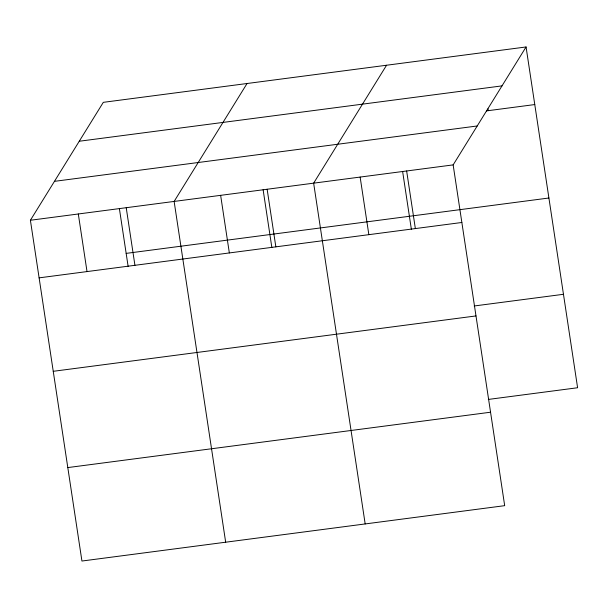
<?xml version="1.0" encoding="UTF-8"?>
<svg xmlns="http://www.w3.org/2000/svg" width="608" height="608" viewBox="0 0 608 608"><rect width="100%" height="100%" fill="white"/><g stroke="black" fill="none" stroke-linecap="round" stroke-linejoin="round"><path stroke-width="0.91" d="M526.064 46.968L453.15 164.89L504.686 505.666L81.936 561.032L30.4 220.256L103.314 102.334L526.064 46.968L577.6 387.744L488.315 399.433M247.046 83.509L174.131 201.43L225.674 542.207M386.559 65.238L313.644 183.16L365.18 523.936M79.253 141.246L502.003 85.88M486.408 110.899L534.774 104.561M54.462 181.344L477.212 125.978M30.4 220.256L453.15 164.89M126.16 253.384L548.902 198.01M39.11 277.856L461.86 222.482M474.179 305.984L563.464 294.295M53.246 371.306L475.988 315.932M67.807 467.582L490.55 412.216M487.988 108.794L488.27 110.656M406.646 170.977L415.355 228.578M402.618 171.426L411.358 229.246M360.141 177.072L368.851 234.665M267.14 189.248L275.85 246.848M263.112 189.696L271.852 247.517M220.636 195.343L229.345 252.936M126.221 207.708L134.93 265.301M119.373 208.529L128.121 266.342M78.31 213.986L87.02 271.578"/></g></svg>
